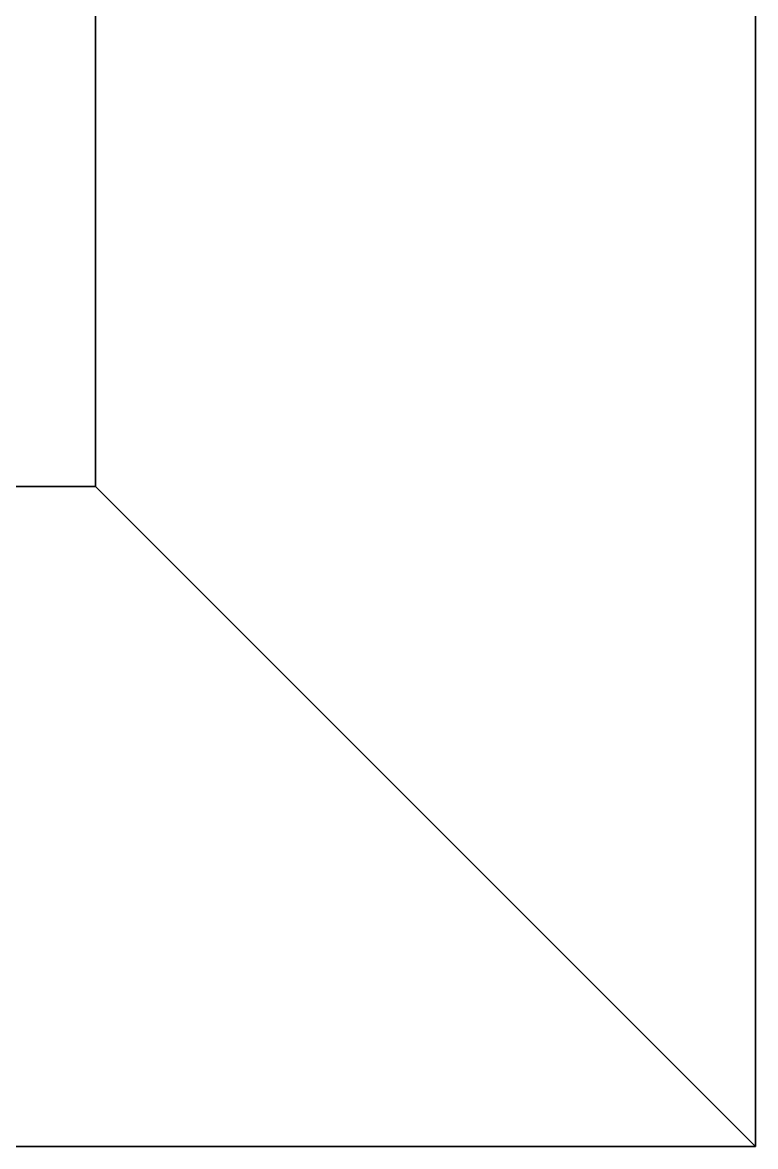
# Model space of a CAD drawing. Extents: x 0 to 5234, y -4951 to 0.
# Drawn here: x 5067.4 to 5234, y -4951 to -4695.5 of the extents above; entities that cross this region are included whole.
import ezdxf

# ---------------------------------------------------------------- set-up
doc = ezdxf.new("R2010")
doc.units = 0
for name, color, linetype in [('LAYER0', 7, 'CONTINUOUS'), ('LAYER35', 7, 'CONTINUOUS'), ('LAYER36', 7, 'CONTINUOUS')]:
    doc.layers.add(name, color=color, linetype=linetype)

msp = doc.modelspace()

# ---------------------------------------------------------------- linework, layer by layer
at = {"layer": 'LAYER0', "invisible_edges": 1}
for points in [[(5234, 0), (0, -4951), (0, 0), (5234, 0)], [(5234, -4951, 5), (0, 0, 5), (0, -4951, 5), (5234, -4951, 5)], [(0, 0, 5), (5234, -4951, 5), (5234, 0, 5), (0, 0, 5)], [(0, -4951), (5234, 0), (5234, -4951), (0, -4951)], [(5234, 0), (5234, -4951, 5), (5234, -4951), (5234, 0)], [(5234, -4951, 5), (5234, 0), (5234, 0, 5), (5234, -4951, 5)], [(5234, -4951, 5), (0, -4951), (5234, -4951), (5234, -4951, 5)], [(0, -4951), (5234, -4951, 5), (0, -4951, 5), (0, -4951)]]:
    msp.add_3dface(points, dxfattribs=at)
at = {"layer": 'LAYER35'}
for points, invisible_edges in [([(5234, -4951, 2408), (3347, -4801, 2408), (3197, -4951, 2408), (5234, -4951, 2408)], 1), ([(5084, -4801, 2408), (4221, -4801, 2180), (3347, -4801, 2408), (5084, -4801, 2408)], 3), ([(3347, -4801, 2408), (5234, -4951, 2408), (5084, -4801, 2408), (3347, -4801, 2408)], 1), ([(4221, -4951, 5), (5084, -4801, 5), (5234, -4951, 5), (4221, -4951, 5)], 1), ([(5084, -4801, 5), (4221, -4951, 5), (4221, -4801, 5), (5084, -4801, 5)], 1), ([(5084, -4801, 5), (4221, -4801, 2180), (5084, -4801, 2408), (5084, -4801, 5)], 3), ([(4221, -4801, 2180), (5084, -4801, 5), (4221, -4801, 5), (4221, -4801, 2180)], 1), ([(5084, -4801, 5), (5234, -4951, 2408), (5234, -4951, 5), (5084, -4801, 5)], 1), ([(5234, -4951, 2408), (5084, -4801, 5), (5084, -4801, 2408), (5234, -4951, 2408)], 1), ([(3197, -4951, 2408), (3377, -4951, 2180), (5234, -4951, 2408), (3197, -4951, 2408)], 3), ([(4221, -4951, 2180), (5234, -4951, 2408), (3377, -4951, 2180), (4221, -4951, 2180)], 3), ([(4221, -4951, 5), (5234, -4951, 2408), (4221, -4951, 2180), (4221, -4951, 5)], 3), ([(5234, -4951, 2408), (4221, -4951, 5), (5234, -4951, 5), (5234, -4951, 2408)], 1)]:
    msp.add_3dface(points, dxfattribs=dict(at, invisible_edges=invisible_edges))
at = {"layer": 'LAYER36', "invisible_edges": 1}
for points in [[(5234, -1804, 5), (5084, -4801, 5), (5084, -1954, 5), (5234, -1804, 5)], [(5084, -4801, 5), (5234, -1804, 5), (5234, -4951, 5), (5084, -4801, 5)], [(5084, -1954, 2408), (5234, -4951, 2408), (5234, -1804, 2408), (5084, -1954, 2408)], [(5234, -1804, 5), (5234, -4951, 2408), (5234, -4951, 5), (5234, -1804, 5)], [(5234, -4951, 2408), (5234, -1804, 5), (5234, -1804, 2408), (5234, -4951, 2408)], [(5084, -1954, 2408), (5084, -4801, 5), (5084, -4801, 2408), (5084, -1954, 2408)], [(5084, -4801, 5), (5084, -1954, 2408), (5084, -1954, 5), (5084, -4801, 5)], [(5234, -4951, 2408), (5084, -1954, 2408), (5084, -4801, 2408), (5234, -4951, 2408)], [(5084, -4801, 2408), (5234, -4951, 5), (5234, -4951, 2408), (5084, -4801, 2408)], [(5234, -4951, 5), (5084, -4801, 2408), (5084, -4801, 5), (5234, -4951, 5)]]:
    msp.add_3dface(points, dxfattribs=at)

doc.saveas('drawing.dxf')
